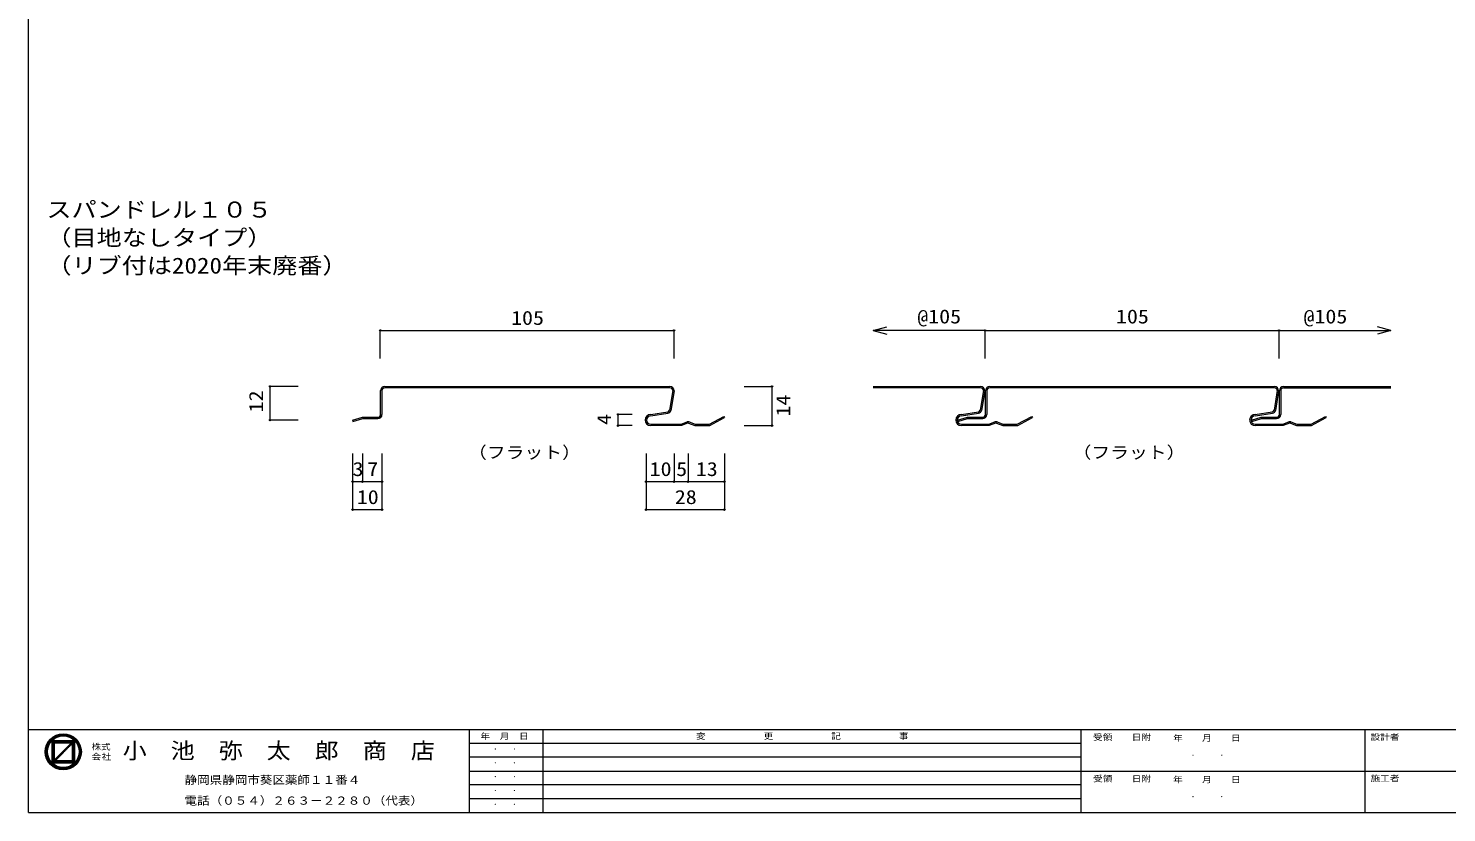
# Model space of a CAD drawing. Units: millimetres on the paper. Extents: x -567 to 221, y -409 to 741.
# Drawn here: x -567 to -60, y -409 to -129 of the extents above; entities that cross this region are included whole.
import ezdxf
from ezdxf.enums import TextEntityAlignment as Align

# ---------------------------------------------------------------- set-up
doc = ezdxf.new("R2010")
doc.units = ezdxf.units.MM
doc.header["$PDMODE"] = 32
doc.header["$PDSIZE"] = 0.5
doc.layers.add('0-0_0-0', color=3, linetype='Continuous', lineweight=18)
doc.styles.add('ＭＳ ゴシック', font='')
doc.styles.get('ＭＳ ゴシック').set_extended_font_data('MS Gothic')

msp = doc.modelspace()

# ---------------------------------------------------------------- linework, layer by layer
at = {"layer": '0-0_0-0', "color": 2}
for p, q in [((-567.12, -408.68), (-567.12, 151.32)), ((221.32, -379.05), (-567.12, -379.05)), ((-409.62, -379.05), (-409.62, -408.68)), ((-383.29, -379.05), (-383.29, -408.68)), ((-191.05, -379.05), (-191.05, -408.68)), ((-89.63, -379.05), (-89.63, -408.68)), ((-191.05, -383.99), (-409.62, -383.99)), ((-191.05, -388.93), (-409.62, -388.93)), ((-409.62, -393.87), (221.32, -393.87)), ((-191.05, -398.81), (-409.62, -398.81)), ((-191.05, -403.74), (-409.62, -403.74)), ((-567.12, -408.68), (221.32, -408.68))]:
    msp.add_line(p, q, dxfattribs=at)
at = {"layer": '0-0_0-0', "color": 4}
for p, q in [((-441.4, -236.46), (-336.4, -236.46)), ((-441.4, -246.46), (-441.4, -236.46)), ((-441.4, -246.46), (-441.4, -236.46)), ((-336.4, -246.46), (-336.4, -236.46)), ((-265.27, -236.46), (-260.44, -235.17)), ((-265.27, -236.46), (-260.44, -237.75)), ((-225.27, -236.46), (-265.27, -236.46)), ((-225.27, -236.46), (-120.27, -236.46)), ((-225.27, -246.46), (-225.27, -236.46)), ((-225.27, -246.46), (-225.27, -236.46)), ((-120.27, -246.46), (-120.27, -236.46)), ((-120.27, -236.46), (-80.27, -236.46)), ((-80.27, -236.46), (-85.1, -235.17)), ((-80.27, -236.46), (-85.1, -237.75)), ((-470.77, -256.46), (-480.77, -256.46)), ((-480.77, -268.46), (-480.77, -256.46)), ((-311.4, -256.46), (-301.4, -256.46)), ((-301.4, -270.46), (-301.4, -256.46)), ((-470.77, -268.46), (-480.77, -268.46)), ((-356.4, -270.46), (-356.4, -266.46)), ((-351.4, -266.46), (-356.4, -266.46)), ((-351.4, -270.46), (-356.4, -270.46)), ((-311.4, -270.46), (-301.4, -270.46)), ((-447.77, -280.46), (-447.77, -290.46)), ((-440.77, -280.46), (-440.77, -300.46)), ((-336.4, -280.46), (-336.4, -290.46)), ((-331.4, -280.46), (-331.4, -290.46)), ((-451.27, -290.46), (-440.77, -290.46)), ((-346.4, -290.46), (-346.4, -300.46)), ((-336.4, -290.46), (-318.4, -290.46)), ((-451.27, -300.46), (-440.77, -300.46)), ((-346.4, -300.46), (-318.4, -300.46)), ((-558.64, -383.03), (-550.64, -383.03)), ((-558.64, -383.19), (-550.64, -383.19)), ((-558.64, -383.35), (-550.64, -383.35)), ((-558.64, -383.51), (-550.64, -383.51)), ((-558.64, -383.67), (-550.64, -383.67)), ((-558.64, -383.83), (-557.84, -383.83)), ((-558.64, -383.99), (-557.84, -383.99)), ((-558.64, -384.15), (-557.84, -384.15)), ((-558.64, -384.31), (-557.84, -384.31)), ((-558.64, -384.47), (-557.84, -384.47)), ((-558.64, -384.63), (-557.84, -384.63)), ((-558.64, -384.79), (-557.84, -384.79)), ((-558.64, -384.95), (-557.84, -384.95)), ((-558.64, -385.11), (-557.84, -385.11)), ((-557.84, -383.75), (-557.84, -383.59)), ((-553.09, -385.11), (-552.52, -385.11)), ((-552.93, -384.95), (-552.36, -384.95)), ((-552.77, -384.79), (-552.2, -384.79)), ((-552.61, -384.63), (-552.04, -384.63)), ((-552.45, -384.47), (-551.88, -384.47)), ((-552.29, -384.31), (-551.72, -384.31)), ((-552.13, -384.15), (-551.56, -384.15)), ((-551.97, -383.99), (-550.64, -383.99)), ((-551.81, -383.83), (-550.64, -383.83)), ((-551.44, -384.15), (-550.64, -384.15)), ((-551.44, -384.31), (-550.64, -384.31)), ((-551.44, -384.47), (-550.64, -384.47)), ((-551.44, -384.63), (-550.64, -384.63)), ((-551.44, -384.79), (-550.64, -384.79)), ((-551.44, -384.95), (-550.64, -384.95)), ((-551.44, -385.11), (-550.64, -385.11)), ((-558.64, -385.27), (-557.84, -385.27)), ((-558.64, -385.43), (-557.84, -385.43)), ((-558.64, -385.59), (-557.84, -385.59)), ((-558.64, -385.75), (-557.84, -385.75)), ((-558.64, -385.91), (-557.84, -385.91)), ((-558.64, -386.07), (-557.84, -386.07)), ((-558.64, -386.23), (-557.84, -386.23)), ((-558.64, -386.39), (-557.84, -386.39)), ((-558.64, -386.55), (-557.84, -386.55)), ((-558.64, -386.71), (-557.84, -386.71)), ((-558.64, -386.87), (-557.84, -386.87)), ((-558.64, -387.03), (-557.84, -387.03)), ((-558.64, -387.19), (-557.84, -387.19)), ((-558.64, -387.35), (-557.84, -387.35)), ((-558.64, -387.51), (-557.84, -387.51)), ((-558.64, -387.67), (-557.84, -387.67)), ((-558.64, -387.83), (-557.84, -387.83)), ((-558.64, -387.99), (-557.84, -387.99)), ((-558.64, -388.15), (-557.84, -388.15)), ((-558.64, -388.31), (-557.84, -388.31)), ((-558.64, -388.47), (-557.84, -388.47)), ((-558.64, -388.63), (-557.84, -388.63)), ((-558.64, -388.79), (-557.84, -388.79)), ((-558.64, -388.95), (-557.84, -388.95)), ((-558.64, -389.11), (-557.84, -389.11)), ((-558.64, -389.27), (-557.84, -389.27)), ((-558.64, -389.43), (-557.84, -389.43)), ((-558.64, -389.59), (-557.84, -389.59)), ((-558.64, -389.75), (-557.84, -389.75)), ((-558.64, -389.91), (-557.32, -389.91)), ((-558.64, -390.07), (-557.48, -390.07)), ((-557.73, -389.75), (-557.16, -389.75)), ((-557.57, -389.59), (-557, -389.59)), ((-557.41, -389.43), (-556.84, -389.43)), ((-557.25, -389.27), (-556.68, -389.27)), ((-557.09, -389.11), (-556.52, -389.11)), ((-556.93, -388.95), (-556.36, -388.95)), ((-556.77, -388.79), (-556.2, -388.79)), ((-556.61, -388.63), (-556.04, -388.63)), ((-556.44, -388.47), (-555.88, -388.47)), ((-556.29, -388.31), (-555.72, -388.31)), ((-556.13, -388.15), (-555.56, -388.15)), ((-555.97, -387.99), (-555.4, -387.99)), ((-555.81, -387.83), (-555.24, -387.83)), ((-555.65, -387.67), (-555.08, -387.67)), ((-555.48, -387.51), (-554.92, -387.51)), ((-555.32, -387.35), (-554.76, -387.35)), ((-555.17, -387.19), (-554.6, -387.19)), ((-555.01, -387.03), (-554.44, -387.03)), ((-554.85, -386.87), (-554.28, -386.87)), ((-554.68, -386.71), (-554.12, -386.71)), ((-554.53, -386.55), (-553.96, -386.55)), ((-554.37, -386.39), (-553.8, -386.39)), ((-554.2, -386.23), (-553.64, -386.23)), ((-554.05, -386.07), (-553.48, -386.07)), ((-553.89, -385.91), (-553.32, -385.91)), ((-553.73, -385.75), (-553.16, -385.75)), ((-553.57, -385.59), (-553, -385.59)), ((-553.41, -385.43), (-552.84, -385.43)), ((-553.25, -385.27), (-552.68, -385.27)), ((-551.44, -385.27), (-550.64, -385.27)), ((-551.44, -385.43), (-550.64, -385.43)), ((-551.44, -385.59), (-550.64, -385.59)), ((-551.44, -385.75), (-550.64, -385.75)), ((-551.44, -385.91), (-550.64, -385.91)), ((-551.44, -386.07), (-550.64, -386.07)), ((-551.44, -386.23), (-550.64, -386.23)), ((-551.44, -386.39), (-550.64, -386.39)), ((-551.44, -386.55), (-550.64, -386.55)), ((-551.44, -386.71), (-550.64, -386.71)), ((-551.44, -386.87), (-550.64, -386.87)), ((-551.44, -387.03), (-550.64, -387.03)), ((-551.44, -387.19), (-550.64, -387.19)), ((-551.44, -387.35), (-550.64, -387.35)), ((-551.44, -387.51), (-550.64, -387.51)), ((-551.44, -387.67), (-550.64, -387.67)), ((-551.44, -387.83), (-550.64, -387.83)), ((-551.44, -387.99), (-550.64, -387.99)), ((-551.44, -388.15), (-550.64, -388.15)), ((-551.44, -388.31), (-550.64, -388.31)), ((-551.44, -388.47), (-550.64, -388.47)), ((-551.44, -388.63), (-550.64, -388.63)), ((-551.44, -388.79), (-550.64, -388.79)), ((-551.44, -388.95), (-550.64, -388.95)), ((-551.44, -389.11), (-550.64, -389.11)), ((-551.44, -389.27), (-550.64, -389.27)), ((-551.44, -389.43), (-550.64, -389.43)), ((-551.44, -389.59), (-550.64, -389.59)), ((-551.44, -389.75), (-550.64, -389.75)), ((-551.44, -389.91), (-550.64, -389.91)), ((-551.44, -390.07), (-550.64, -390.07)), ((-558.64, -390.23), (-550.64, -390.23)), ((-558.64, -390.39), (-550.64, -390.39)), ((-558.64, -390.55), (-550.64, -390.55)), ((-558.64, -390.71), (-550.64, -390.71)), ((-558.64, -390.87), (-550.64, -390.87))]:
    msp.add_line(p, q, dxfattribs=at)
at = {"layer": '0-0_0-0'}
for p, q in [((-441.27, -266.46), (-441.27, -257.96)), ((-440.77, -257.96), (-440.77, -266.46)), ((-439.77, -256.46), (-337.9, -256.46)), ((-337.9, -256.96), (-439.77, -256.96)), ((-336.9, -257.96), (-338.03, -264.93)), ((-336.41, -258.04), (-337.54, -265.06)), ((-265.27, -256.46), (-226.9, -256.46)), ((-226.9, -256.96), (-265.27, -256.96)), ((-225.9, -257.96), (-227.03, -264.93)), ((-225.41, -258.04), (-226.54, -265.06)), ((-225.15, -266.46), (-225.15, -257.96)), ((-224.65, -257.96), (-224.65, -266.46)), ((-223.65, -256.46), (-121.9, -256.46)), ((-121.9, -256.96), (-223.65, -256.96)), ((-120.9, -257.96), (-122.03, -264.93)), ((-120.41, -258.04), (-121.54, -265.06)), ((-120.15, -266.46), (-120.15, -257.96)), ((-119.65, -257.96), (-119.65, -266.46)), ((-118.65, -256.46), (-80.27, -256.46)), ((-118.65, -256.96), (-80.27, -256.96)), ((-451.27, -268.44), (-451.14, -268.92)), ((-451.14, -268.92), (-447.67, -267.96)), ((-447.77, -267.46), (-442.27, -267.46)), ((-447.67, -267.96), (-442.27, -267.96)), ((-447.67, -267.96), (-442.27, -267.96)), ((-344.77, -266.46), (-338.69, -265.55)), ((-344.7, -266.95), (-338.59, -266.04)), ((-323.65, -270.46), (-318.4, -267.6)), ((-235.15, -268.44), (-231.61, -267.46)), ((-233.77, -266.46), (-227.69, -265.55)), ((-233.7, -266.95), (-227.59, -266.04)), ((-231.65, -267.46), (-226.15, -267.46)), ((-231.55, -267.96), (-226.15, -267.96)), ((-213.65, -270.46), (-208.4, -267.6)), ((-130.15, -268.44), (-126.62, -267.46)), ((-128.77, -266.46), (-122.69, -265.55)), ((-128.7, -266.95), (-122.59, -266.04)), ((-126.65, -267.46), (-121.15, -267.46)), ((-126.55, -267.96), (-121.15, -267.96)), ((-108.65, -270.46), (-103.4, -267.6)), ((-331.21, -269.57), (-329, -270.46)), ((-329, -270.46), (-323.65, -270.46)), ((-223.8, -270.46), (-233.77, -270.46)), ((-221.58, -269.57), (-223.8, -270.46)), ((-221.21, -269.57), (-219, -270.46)), ((-219, -270.46), (-213.65, -270.46)), ((-118.8, -270.46), (-128.77, -270.46)), ((-116.58, -269.57), (-118.8, -270.46)), ((-116.21, -269.57), (-114, -270.46)), ((-114, -270.46), (-108.65, -270.46)), ((-557.84, -389.87), (-557.84, -383.75)), ((-551.44, -384.03), (-557.56, -390.15)), ((-551.44, -384.03), (-551.44, -390.15)), ((-551.44, -390.15), (-557.56, -390.15))]:
    msp.add_line(p, q, dxfattribs=at)
for points in [[(-451.27, -268.44), (-447.74, -267.46), (-442.27, -267.46)], [(-323.77, -269.96), (-318.64, -267.16), (-318.4, -267.6)], [(-235.15, -268.44), (-235.02, -268.92), (-231.55, -267.96)], [(-213.77, -269.96), (-208.64, -267.16), (-208.4, -267.6)], [(-130.15, -268.44), (-130.02, -268.92), (-126.55, -267.96)], [(-108.77, -269.96), (-103.64, -267.16), (-103.4, -267.6)], [(-344.77, -269.96), (-333.9, -269.96), (-331.77, -269.11)], [(-331.59, -269.57), (-333.8, -270.46), (-344.77, -270.46)], [(-331.03, -269.11), (-328.9, -269.96), (-323.77, -269.96)], [(-233.77, -269.96), (-223.9, -269.96), (-221.77, -269.11)], [(-221.03, -269.11), (-218.9, -269.96), (-213.77, -269.96)], [(-128.77, -269.96), (-118.9, -269.96), (-116.77, -269.11)], [(-116.03, -269.11), (-113.9, -269.96), (-108.77, -269.96)], [(-557.84, -383.75), (-551.73, -383.75), (-557.84, -389.87)]]:
    msp.add_lwpolyline(points, dxfattribs=at)
at = {"layer": '0-0_0-0', "color": 4}
for points in [[(-451.27, -280.46), (-451.27, -290.46), (-451.27, -300.46)], [(-346.4, -280.46), (-346.4, -290.46), (-336.4, -290.46)], [(-318.4, -280.46), (-318.4, -290.46), (-318.4, -300.46)]]:
    msp.add_lwpolyline(points, dxfattribs=at)
at = {"layer": '0-0_0-0'}
msp.add_lwpolyline([(-558.64, -390.95), (-558.64, -382.95), (-550.64, -382.95), (-550.64, -390.95)], close=True, dxfattribs=at)
for radius in [6.457, 5.657, 5.657]:
    msp.add_circle((-554.64, -386.95), radius, dxfattribs=at)
at = {"layer": '0-0_0-0', "color": 4}
for radius in [6.377, 6.217, 6.057, 5.897, 5.737]:
    msp.add_circle((-554.64, -386.95), radius, dxfattribs=at)
at = {"layer": '0-0_0-0'}
for centre, radius, start, end in [((-439.77, -257.96), 1.5, 90, 180), ((-439.77, -257.96), 1, 90, 180), ((-337.9, -257.96), 1.5, 0, 90), ((-337.9, -257.96), 1, 0, 90), ((-226.9, -257.96), 1.5, 0, 90), ((-226.9, -257.96), 1, 0, 90), ((-223.65, -257.96), 1.5, 90, 180), ((-223.65, -257.96), 1, 90, 180), ((-223.65, -257.96), 1, 90, 180), ((-121.9, -257.96), 1.5, 0, 90), ((-121.9, -257.96), 1, 0, 90), ((-118.65, -257.96), 1.5, 90, 180), ((-118.65, -257.96), 1, 90, 180), ((-118.65, -257.96), 1, 90, 180), ((-442.27, -266.46), 1, 270, 0), ((-442.27, -266.46), 1.5, 270, 0), ((-442.27, -266.46), 1, 270, 0), ((-442.27, -266.46), 1.5, 270, 0), ((-344.77, -268.46), 2, 90, 270), ((-344.77, -268.46), 1.5, 90, 270), ((-338.96, -264.58), 1, 285.82802, 339.54613), ((-338.96, -264.58), 1.5, 284.48241, 341.61801), ((-233.77, -268.46), 2, 90, 270), ((-233.77, -268.46), 1.5, 90, 270), ((-227.96, -264.58), 1, 285.82802, 339.54613), ((-227.96, -264.58), 1.5, 284.48241, 341.61801), ((-226.15, -266.46), 1, 270, 0), ((-226.15, -266.46), 1.5, 270, 0), ((-128.77, -268.46), 2, 90, 270), ((-128.77, -268.46), 1.5, 90, 270), ((-122.96, -264.58), 1, 285.82802, 339.54613), ((-122.96, -264.58), 1.5, 284.48241, 341.61801), ((-121.15, -266.46), 1, 270, 0), ((-121.15, -266.46), 1.5, 270, 0), ((-331.4, -270.04), 1, 68.1949, 111.8051), ((-331.4, -270.04), 0.5, 68.1949, 111.8051), ((-221.4, -270.04), 1, 68.1949, 111.8051), ((-221.4, -270.04), 0.5, 68.1949, 111.8051), ((-116.4, -270.04), 1, 68.1949, 111.8051), ((-116.4, -270.04), 0.5, 68.1949, 111.8051)]:
    msp.add_arc(centre, radius, start, end, dxfattribs=at)
for p in [(-441.4, -236.46), (-336.4, -236.46), (-225.27, -236.46), (-120.27, -236.46), (-480.77, -256.46), (-301.4, -256.46), (-480.77, -268.46), (-356.4, -266.46), (-356.4, -270.46), (-301.4, -270.46), (-451.27, -290.46), (-447.77, -290.46), (-440.77, -290.46), (-346.4, -290.46), (-336.4, -290.46), (-331.4, -290.46), (-318.4, -290.46), (-451.27, -300.46), (-440.77, -300.46), (-346.4, -300.46), (-318.4, -300.46)]:
    msp.add_point(p, dxfattribs=at)

# ---------------------------------------------------------------- texts
at = {"layer": '0-0_0-0', "color": 7, "style": 'ＭＳ ゴシック'}
for s, height, width, p in [('スパンドレル１０５', 5.718, 1.15, (-560.671, -197.861)), ('（目地なしタイプ）', 5.718, 1.15, (-560.671, -207.861)), ('（リブ付は2020年末廃番）', 5.718, 1.15, (-560.671, -217.861)), ('105', 5.004, 1.15, (-394.649, -235.959)), ('@105', 5.004, 1.15, (-249.524, -235.459)), ('105', 5.004, 1.15, (-178.524, -235.459)), ('@105', 5.004, 1.15, (-111.524, -235.459)), ('（フラット）', 4.289, 1.15, (-410.057, -283.454)), ('（フラット）', 4.289, 1.15, (-194.057, -283.454)), ('3', 5.004, 1.15, (-451.274, -289.959)), ('7', 5.004, 1.15, (-446.024, -289.959)), ('10', 5.004, 1.15, (-345.149, -289.959)), ('5', 5.004, 1.15, (-335.649, -289.959)), ('13', 5.004, 1.15, (-328.649, -289.959)), ('10', 5.004, 1.15, (-449.774, -299.959)), ('28', 5.004, 1.15, (-336.149, -299.959)), ('年\u3000月\u3000日', 2.144, 1.15, (-405.597, -383.106)), ('変\u3000\u3000\u3000\u3000\u3000\u3000更\u3000\u3000\u3000\u3000\u3000\u3000記\u3000\u3000\u3000\u3000\u3000\u3000事', 2.144, 1.15, (-328.572, -383.073)), ('株', 2.144, 1.15, (-544.55, -386.824)), ('式', 2.144, 1.15, (-541.175, -386.924)), ('小\u3000池\u3000弥\u3000太\u3000郎\u3000商\u3000店', 5.718, 1.1, (-533.427, -391.118)), ('受領\u3000\u3000日附', 2.144, 1.15, (-186.705, -383.473)), ('年\u3000\u3000月\u3000\u3000日', 2.144, 1.15, (-158.119, -383.765)), ('設計者', 2.144, 1.15, (-87.596, -383.374)), ('会', 2.144, 1.15, (-544.575, -390.449)), ('社', 2.144, 1.15, (-540.975, -390.449)), ('. \u3000.\u3000 ', 2.144, 1.15, (-401.111, -386.765)), ('.\u3000 \u3000.', 2.144, 1.15, (-151.843, -388.976)), ('静岡県静岡市葵区薬師１１番４', 2.859, 1.15, (-511.324, -399.299)), ('. \u3000.\u3000 ', 2.144, 1.15, (-401.111, -391.703)), ('受領\u3000\u3000日附', 2.144, 1.15, (-186.705, -398.288)), ('施工者', 2.144, 1.15, (-87.596, -398.189)), ('. \u3000.\u3000 ', 2.144, 1.15, (-401.111, -396.642)), ('年\u3000\u3000月\u3000\u3000日', 2.144, 1.15, (-158.119, -398.58)), ('電話（０５４）２６３－２２８０（代表）', 2.859, 1.15, (-511.322, -406.715)), ('. \u3000.\u3000 ', 2.144, 1.15, (-401.111, -401.58)), ('.\u3000 \u3000.', 2.144, 1.15, (-151.843, -403.791)), ('. \u3000.\u3000 ', 2.144, 1.15, (-401.111, -406.518))]:
    msp.add_text(s, height=height, dxfattribs=dict(at, width=width)).set_placement(p, align=Align.BOTTOM_LEFT)
at = {"layer": '0-0_0-0', "color": 7, "style": 'ＭＳ ゴシック', "width": 1.15}
for s, p in [('12', (-481.774, -265.709)), ('14', (-293.399, -267.209)), ('4', (-357.399, -270.209))]:
    msp.add_text(s, height=5.004, rotation=90, dxfattribs=at).set_placement(p, align=Align.BOTTOM_LEFT)

doc.saveas('drawing.dxf')
